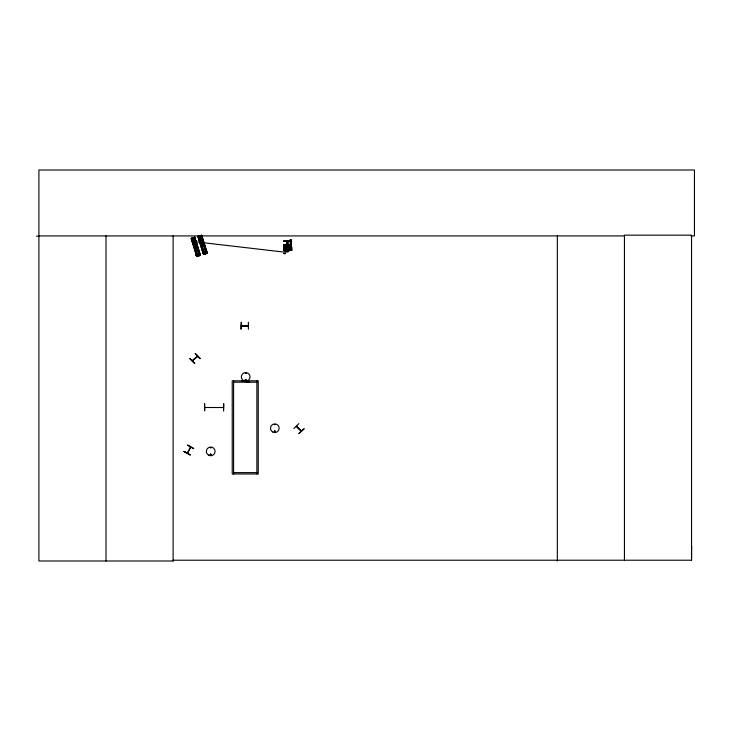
<?xml version="1.0" encoding="UTF-8"?>
<svg xmlns="http://www.w3.org/2000/svg" width="731" height="731" viewBox="0 0 731 731"><rect width="100%" height="100%" fill="white"/><g stroke="black" fill="none" stroke-linecap="round" stroke-linejoin="round"><path stroke-width="1.1" d="M691.033 235.921L694.45 235.921L694.45 170.012L38.907 170.012L38.907 560.988L173.21 560.988L173.119 560.22L691.535 560.22L691.636 546.084M284.542 244.867L284.487 246.045L283.774 246.036L283.756 245.059L284.587 244.711L284.405 250.331L283.774 250.112L284.405 250.331M283.774 250.331L283.82 244.876L290.7 244.876L283.838 244.675L290.783 244.675L290.746 245.269M285.026 246.85L284.989 245.187L283.829 245.059L290.646 244.638L290.015 244.711L289.96 246L290.591 246.073M286.113 250.77C280.348 250.815 292.738 250.843 289.988 250.331L290.17 244.675M286.031 250.806C284.907 252.305 289.403 252.634 288.252 250.678L290.618 250.331L290.664 246.064M190.38 447.875L190.416 446.979M296.384 426.319L301.09 431.08M296.722 426.666L296.631 426.072M301.19 431.08L300.998 430.486M210.382 447.591L211.076 447.875L210.373 447.692M210.053 454.499C211.661 457.113 211.003 452.078 210.162 454.984M241.97 381.171L244.775 381.545M245.004 380.175C246.758 377.918 246.045 382.624 245.068 380.01M246.064 373.285L245.314 373.386L246.018 373.194M245.616 381.655L249.372 381.756L241.943 381.171M246.082 380.284C245.424 378.466 244.922 381.765 246.155 380.175M274.445 424.592L275.194 424.492L274.49 424.684M274.353 431.482C275.605 429.91 275.039 433.191 274.417 431.381M275.432 431.646C274.427 429.033 273.76 433.748 275.496 431.482M285.455 252.259L192.271 241.431L195.606 240.398M287.959 244.885L288.708 244.812L288.59 245.515M190.617 447.262L187.474 453.211M192.28 360.748L193.103 360.438M285.885 244.775C286.972 243.926 286.689 246.201 285.821 245.269M241.367 325.651L248.284 325.615M184.066 451.429L190.161 454.837M187.657 444.996L193.742 448.432M187.264 453.193L190.59 447.162M283.756 245.79L284.46 245.79M284.46 245.726L290.591 245.753M205.091 253.721L205.539 253.584L205.046 253.767M284.505 246.712L283.738 247.763L283.747 250.477L284.469 250.824L283.747 250.477M197.69 356.308L192.363 360.621M187.629 452.462L187.045 453.01M287.128 249.591L285.264 250.477L286.698 249.298L285.2 248.111L287.192 249.07L289.165 248.065L287.649 249.28L289.101 250.431L287.082 249.518M241.44 325.651L248.357 325.852L241.367 325.898M293.88 428.54L298.86 423.633M304.05 428.823L298.86 433.52L304.069 428.85M195.214 353.566L200.157 358.519M197.471 356.07L197.187 356.701M192.335 360.694L197.388 356.116M192.573 360.858L197.58 356.299M194.702 363.435L189.74 358.501L194.665 363.462M200.184 358.501L195.232 353.557L199.965 358.693M198.302 255.749L198.119 255.018M223.448 407.532L204.89 407.496M194.921 237.246L191.065 238.452L196.749 256.499M199.782 235.839L197.854 236.433L203.456 254.507L207.302 253.291L201.701 235.218M191.897 240.207L195.232 239.174M198.677 238.187L202.021 237.155M199.06 239.412L202.396 238.379M192.838 243.268L196.173 242.235M199.627 241.248L202.962 240.207M193.34 244.894L196.676 243.862M200.13 242.875L203.465 241.842M193.907 246.731L197.242 245.698M200.696 244.711L204.031 243.679M196.356 254.598L199.691 253.566M203.145 252.579L206.48 251.537M195.963 255.302L200.413 253.922M195.999 255.439L200.449 254.059M202.752 253.273L207.193 251.893M202.789 253.419L207.238 252.04M198.01 255L198.54 254.845M204.799 252.981L205.329 252.816M196.666 256.526L200.522 255.32M198.329 256.024L198.859 255.859M285.958 244.638L285.958 245.342M248.211 325.925L241.44 325.898M210.711 454.198C209.276 455.45 212.127 454.892 210.82 454.271M204.908 252.999L205.539 253.611M296.53 426.072L301.364 430.906M301.172 431.135L296.329 426.328M290.362 242.29L290.234 239.759L291.029 239.713L291.157 242.244M290.234 239.759L291.102 240.28M291.578 247.069L291.596 248.111L290.801 248.156L290.792 247.115L291.578 247.069L291.824 250.267L290.828 249.938L290.691 247.124M290.81 248.869L291.605 248.851L291.824 250.267M290.828 249.938L291.623 249.892M283.966 246.886L283.92 245.214L284.989 245.187M204.607 403.85L204.634 410.84L204.625 403.85M248.376 329.224L248.385 322.243M36.55 236.195L38.907 236.186M38.907 235.921L624.438 235.921M283.783 240.974L290.764 241.331L283.783 240.938M283.783 241.23L290.764 241.276M290.673 245.269L284.542 245.269L284.432 244.675M290.618 250.112L289.988 250.331M243.569 380.824L232.23 380.824L232.23 473.98L258.235 473.98L258.235 380.824L246.895 380.824M233.582 382.185L256.873 382.185M233.582 472.619L256.873 472.619M290.106 246.036L289.96 245.579L284.533 246M288.59 244.739L288.635 245.424L287.959 245.369M187.52 445.252L193.614 448.66M184.057 451.447L190.142 454.883M184.02 451.52L190.115 454.929M290.618 247.608L289.823 246.612C277.926 247.727 288.919 244.547 290.618 247.681L290.545 250.386M201.619 235.245L207.229 253.319M201.409 235.309L207.047 253.374M201.263 235.355L206.864 253.429M201.509 236.451L206.782 253.456M201.381 236.488L202.953 241.824M203.675 243.935L205.914 251.391M201.189 237.712L202.524 241.961M203.181 244.081L205.804 252.597M205.886 253.73L204.872 254.05M199.271 237.155L204.616 254.15M198.795 236.14L204.36 254.224L198.731 236.159M198.914 237.264L204.123 254.297M198.704 237.328L203.967 254.351M198.293 236.296L203.894 254.37M198.11 236.351L203.711 254.425M197.937 236.405L203.538 254.479M194.839 237.273L200.504 255.32M194.684 237.319L200.285 255.393M194.656 237.328L200.257 255.402M194.409 237.401L200.002 255.475M194.601 238.507L199.526 254.461M194.519 238.534L199.462 254.479M193.971 237.538L199.609 255.603M194.154 238.644L198.768 253.529L194.09 238.662M199.097 255.759L198.083 256.069M192.226 238.096L197.836 256.161M192.152 238.114L197.754 256.188M191.942 238.187L197.571 256.243M192.125 239.293L197.397 256.298L191.714 238.251M191.504 238.315L197.187 256.362M291.596 248.111L291.367 245.808M291.605 248.851L291.322 245.123M290.746 247.672L290.801 248.156M290.682 247.681L290.582 245.854M290.618 246.968L290.335 242.866M290.792 247.115L291.039 250.313M291.276 244.41L291.285 245.351M290.49 245.397L290.381 243.715M291.176 243.67L291.23 244.519M291.13 242.82L291.23 243.679M291.194 242.957L291.029 239.759M290.298 242.034L290.399 243.003M290.335 241.605L290.308 240.325M288.325 250.779L289.394 250.331L289.394 248.439L288.242 247.645L286.104 247.672L284.962 248.494L284.962 250.386L286.113 250.706L286.113 251.784M691.535 560.22L691.535 235.163L624.438 235.163L624.438 560.22M557.333 235.921L557.333 560.988M288.051 241.331L288.051 246.32M287.667 241.331L287.667 246.32M286.89 241.331L286.872 246.32M286.79 241.331L286.835 246.32M286.534 241.331L286.497 246.32M256.873 380.824L256.873 473.98M233.582 380.824L233.582 473.98M173.11 235.921L173.11 560.988M106.013 235.921L106.013 560.988M194.537 245.123C195.597 248.056 196.758 242.948 194.537 245.123M201.327 243.103C202.386 246.027 203.547 240.919 201.327 243.103M283.783 253.566L285.51 253.602L283.783 253.566M288.242 248.449L286.104 248.476L286.113 250.367L288.252 250.34L288.242 248.449M287.868 251.19L286.497 251.546L287.868 251.19M223.704 403.85L223.531 410.831L223.704 403.85M241.349 322.28L241.038 329.27L241.294 322.28M206.425 253.566L200.787 235.501L206.361 253.584M196.922 256.444L191.358 238.361L196.895 256.462M208.527 455.175A4.359 4.359 0 0 0 215.069 451.402A4.359 4.359 0 0 0 208.527 447.628A4.359 4.359 0 0 0 208.527 455.175M272.654 431.966A4.331 4.331 0 0 0 279.151 428.22A4.331 4.331 0 0 0 272.654 424.464A4.331 4.331 0 0 0 272.654 431.966M243.496 380.687A4.359 4.359 0 0 0 250.039 376.913A4.359 4.359 0 0 0 243.496 373.139A4.359 4.359 0 0 0 243.496 380.687"/></g></svg>
